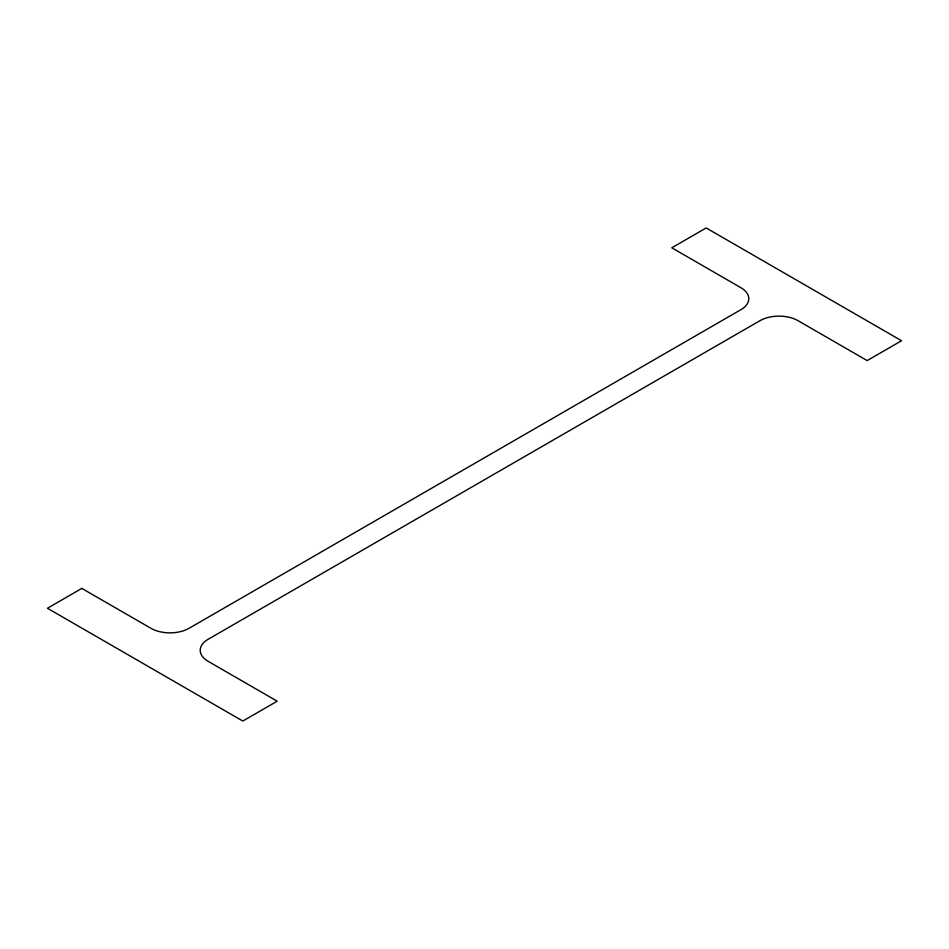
<?xml version="1.0" encoding="UTF-8"?>
<svg xmlns="http://www.w3.org/2000/svg" width="949" height="949" viewBox="0 0 949 949"><rect width="100%" height="100%" fill="white"/><g stroke="black" fill="none" stroke-linecap="round" stroke-linejoin="round"><path stroke-width="1.42" d="M81.839 588.404L47.45 608.262L242.814 721.05L277.203 701.204L208.104 661.299A26.94 15.552 0 0 1 208.104 639.306L759.959 320.691A26.94 15.552 0 0 1 798.062 320.691L867.161 360.596L901.55 340.738L706.186 227.95L671.797 247.796L740.896 287.701A26.94 15.552 0 0 1 740.896 309.694L189.041 628.309A26.94 15.552 0 0 1 150.938 628.309L81.839 588.404"/></g></svg>
